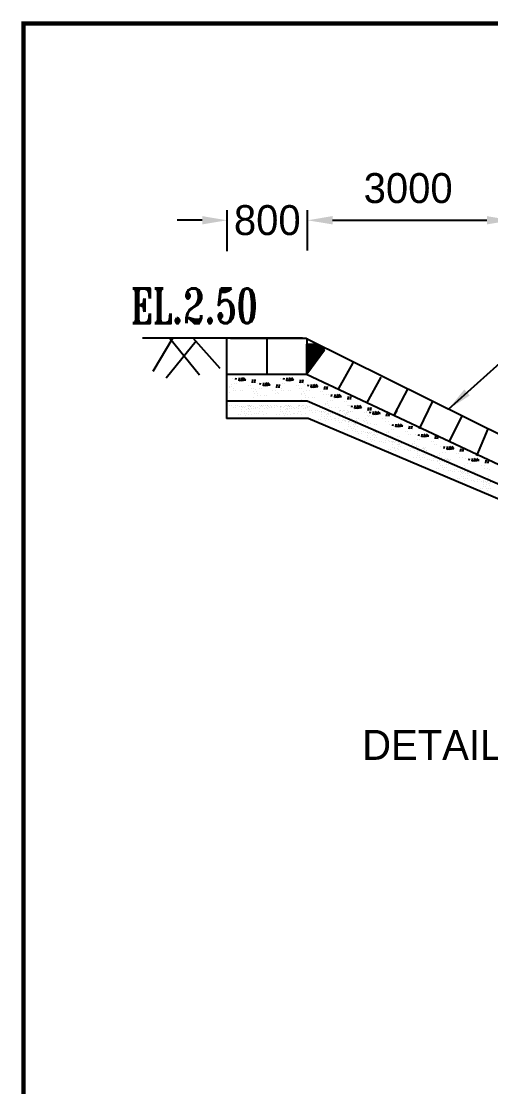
# Model space of a CAD drawing. Extents: x -377620 to 406987, y -326460 to -226264.
# Drawn here: x 346439 to 351147, y -240738 to -230063 of the extents above; entities that cross this region are included whole.
import ezdxf

# ---------------------------------------------------------------- set-up
doc = ezdxf.new("R2010")
doc.units = 0
doc.header["$LTSCALE"] = 300
doc.header["$MEASUREMENT"] = 0
doc.layers.get('0').update_dxf_attribs({"linetype": 'CONTINUOUS'})
doc.layers.get('DEFPOINTS').update_dxf_attribs({"linetype": 'CONTINUOUS'})
doc.layers.add('LINE', color=7, linetype='CONTINUOUS')
doc.styles.add('BIG', font='ROMANT.SHX')
doc.dimstyles.new('3', dxfattribs={"dimtxt": 225, "dimasz": 350, "dimexe": 100, "dimexo": 25, "dimgap": 9, "dimtad": 0, "dimdec": 0, "dimzin": 0, "dimdsep": 46, "dimtxsty": 'Standard', "dimcen": 0, "dimclrd": 5, "dimclre": 6, "dimclrt": 256, "dimadec": 0, "dimazin": 0, "dimtfac": 1, "dimtdec": 0, "dimtofl": 0, "dimtmove": 2, "dimatfit": 3, "dimfxl": 1, "dimtolj": 1, "dimtzin": 0, "dimarcsym": 0})

# ---------------------------------------------------------------- blocks, each defined once
blk = doc.blocks.new('*D513')
at = {"layer": 'DEFPOINTS', "color": 0}
for p in [(351358, -232057), (349309, -232258), (351358, -232258)]:
    blk.add_point(p, dxfattribs=at)
at = {"layer": 'LINE', "color": 7, "lineweight": -2}
for p, q in [((349309, -232233), (349309, -231957)), ((349559, -232057), (351108, -232057)), ((351358, -232233), (351358, -231957))]:
    blk.add_line(p, q, dxfattribs=at)
at = {"layer": 'LINE', "color": 7}
for points in [[(349559, -232015), (349559, -232098), (349309, -232057)], [(351108, -232015), (351108, -232098), (351358, -232057)]]:
    blk.add_solid(points, dxfattribs=at)
at = {"layer": 'LINE', "color": 7, "insert": (350319, -231736), "char_height": 300, "attachment_point": 5}
blk.add_mtext('\\A1;3000', dxfattribs=at)
blk = doc.blocks.new('*D515')
at = {"layer": 'DEFPOINTS', "color": 0}
for p in [(349310, -232057), (348503, -232392), (349310, -232384)]:
    blk.add_point(p, dxfattribs=at)
at = {"layer": 'LINE', "color": 7, "lineweight": -2}
for p, q in [((348253, -232057), (348003, -232057)), ((348503, -232367), (348503, -231957)), ((349310, -232359), (349310, -231957)), ((349560, -232057), (349810, -232057))]:
    blk.add_line(p, q, dxfattribs=at)
at = {"layer": 'LINE', "color": 7}
for points in [[(348253, -232015), (348253, -232098), (348503, -232057)], [(349560, -232015), (349560, -232098), (349310, -232057)]]:
    blk.add_solid(points, dxfattribs=at)
at = {"layer": 'LINE', "color": 7, "insert": (348906, -232057), "char_height": 300, "attachment_point": 5}
blk.add_mtext('\\A1;800', dxfattribs=at)
blk = doc.blocks.new('*X508')
at = {"color": 0}
for p, q in [((-11797, -16900), (-11757, -16861)), ((-11797, -16899), (-11763, -16865)), ((-11796, -16901), (-11752, -16857)), ((-11795, -16902), (-11747, -16854)), ((-11794, -16904), (-11736, -16847)), ((-11794, -16903), (-11741, -16850)), ((-11793, -16905), (-11731, -16843)), ((-11792, -16906), (-11725, -16840)), ((-11791, -16908), (-11717, -16835)), ((-11791, -16907), (-11720, -16836)), ((-11790, -16909), (-11716, -16835)), ((-11789, -16910), (-11714, -16835)), ((-11788, -16912), (-11710, -16835)), ((-11788, -16911), (-11712, -16835)), ((-11787, -16913), (-11708, -16835)), ((-11786, -16915), (-11707, -16835)), ((-11785, -16917), (-11703, -16835)), ((-11785, -16916), (-11705, -16835)), ((-11784, -16918), (-11701, -16835)), ((-11783, -16920), (-11698, -16835)), ((-11783, -16919), (-11700, -16835)), ((-11782, -16921), (-11696, -16835)), ((-11781, -16922), (-11694, -16835)), ((-11780, -16924), (-11691, -16835)), ((-11780, -16923), (-11693, -16835)), ((-11779, -16925), (-11689, -16835)), ((-11778, -16926), (-11687, -16835)), ((-11777, -16928), (-11684, -16835)), ((-11777, -16927), (-11685, -16835)), ((-11776, -16929), (-11682, -16835)), ((-11775, -16930), (-11680, -16835)), ((-11774, -16932), (-11677, -16835)), ((-11774, -16931), (-11678, -16835)), ((-11773, -16933), (-11675, -16835)), ((-11772, -16934), (-11673, -16835)), ((-11771, -16936), (-11670, -16835)), ((-11771, -16935), (-11671, -16835)), ((-11770, -16937), (-11668, -16835)), ((-11769, -16938), (-11666, -16835)), ((-11768, -16940), (-11662, -16835)), ((-11768, -16939), (-11664, -16835)), ((-11767, -16941), (-11661, -16835)), ((-11766, -16943), (-11657, -16835)), ((-11766, -16942), (-11659, -16835)), ((-11765, -16944), (-11655, -16835)), ((-11764, -16945), (-11654, -16835)), ((-11763, -16947), (-11650, -16835)), ((-11763, -16946), (-11652, -16835)), ((-11762, -16948), (-11648, -16835)), ((-11761, -16949), (-11647, -16835)), ((-11760, -16952), (-11643, -16835)), ((-11760, -16950), (-11645, -16835)), ((-11759, -16953), (-11641, -16835)), ((-11758, -16954), (-11640, -16835)), ((-11757, -16956), (-11636, -16835)), ((-11757, -16955), (-11638, -16835)), ((-11756, -16957), (-11634, -16835)), ((-11755, -16958), (-11632, -16835)), ((-11754, -16960), (-11629, -16835)), ((-11754, -16959), (-11631, -16835)), ((-11753, -16961), (-11628, -16835)), ((-11752, -16962), (-11628, -16837)), ((-11751, -16963), (-11628, -16839)), ((-11751, -16964), (-11628, -16841)), ((-11750, -16965), (-11628, -16842)), ((-11749, -16966), (-11628, -16844)), ((-11748, -16967), (-11628, -16846)), ((-11748, -16968), (-11628, -16848)), ((-11747, -16969), (-11628, -16850)), ((-11746, -16970), (-11628, -16851)), ((-11746, -16971), (-11628, -16853)), ((-11745, -16972), (-11628, -16855)), ((-11744, -16973), (-11628, -16857)), ((-11743, -16974), (-11628, -16858)), ((-11743, -16975), (-11628, -16860)), ((-11742, -16976), (-11628, -16862)), ((-11741, -16977), (-11628, -16864)), ((-11740, -16978), (-11628, -16865)), ((-11803, -16892), (-11800, -16889)), ((-11802, -16893), (-11795, -16886)), ((-11801, -16894), (-11789, -16882)), ((-11800, -16896), (-11779, -16875)), ((-11800, -16895), (-11784, -16879)), ((-11799, -16897), (-11773, -16872)), ((-11798, -16898), (-11768, -16868)), ((-11740, -16979), (-11628, -16867)), ((-11739, -16980), (-11628, -16869)), ((-11738, -16981), (-11628, -16871)), ((-11737, -16982), (-11628, -16872)), ((-11737, -16983), (-11628, -16874)), ((-11736, -16984), (-11628, -16876)), ((-11735, -16985), (-11628, -16878)), ((-11734, -16986), (-11628, -16880)), ((-11734, -16987), (-11628, -16881)), ((-11733, -16989), (-11628, -16883)), ((-11732, -16990), (-11628, -16885)), ((-11731, -16991), (-11628, -16887)), ((-11731, -16992), (-11628, -16888)), ((-11730, -16993), (-11628, -16890)), ((-11729, -16994), (-11628, -16892)), ((-11729, -16995), (-11628, -16894)), ((-11728, -16996), (-11628, -16895)), ((-11727, -16997), (-11628, -16897)), ((-11726, -16998), (-11628, -16899)), ((-11726, -16999), (-11628, -16901)), ((-11725, -17000), (-11628, -16903)), ((-11724, -17001), (-11628, -16904)), ((-11723, -17002), (-11628, -16906)), ((-11723, -17003), (-11628, -16908)), ((-11722, -17004), (-11628, -16910)), ((-11721, -17005), (-11628, -16911)), ((-11720, -17006), (-11628, -16913)), ((-11720, -17007), (-11628, -16915)), ((-11719, -17008), (-11628, -16917)), ((-11718, -17009), (-11628, -16918)), ((-11717, -17010), (-11628, -16920)), ((-11717, -17011), (-11628, -16922)), ((-11716, -17012), (-11628, -16924)), ((-11715, -17013), (-11628, -16926)), ((-11714, -17014), (-11628, -16927)), ((-11714, -17015), (-11628, -16929)), ((-11713, -17016), (-11628, -16931)), ((-11712, -17017), (-11628, -16933)), ((-11711, -17018), (-11628, -16934)), ((-11711, -17019), (-11628, -16936)), ((-11710, -17020), (-11628, -16938)), ((-11709, -17021), (-11628, -16940)), ((-11709, -17022), (-11628, -16941)), ((-11708, -17023), (-11628, -16943)), ((-11707, -17024), (-11628, -16945)), ((-11706, -17026), (-11628, -16947)), ((-11706, -17027), (-11628, -16948)), ((-11705, -17028), (-11628, -16950)), ((-11704, -17029), (-11628, -16952)), ((-11703, -17030), (-11628, -16954)), ((-11703, -17031), (-11628, -16956)), ((-11702, -17032), (-11628, -16957)), ((-11701, -17033), (-11628, -16959)), ((-11700, -17034), (-11628, -16961)), ((-11700, -17035), (-11628, -16963)), ((-11699, -17036), (-11628, -16964)), ((-11698, -17037), (-11628, -16966)), ((-11697, -17038), (-11628, -16968)), ((-11697, -17039), (-11628, -16970)), ((-11696, -17040), (-11628, -16971)), ((-11695, -17041), (-11628, -16973)), ((-11694, -17042), (-11628, -16975)), ((-11694, -17043), (-11628, -16977)), ((-11693, -17044), (-11628, -16979)), ((-11692, -17045), (-11628, -16980)), ((-11692, -17046), (-11628, -16982)), ((-11691, -17047), (-11628, -16984)), ((-11690, -17048), (-11628, -16986)), ((-11689, -17049), (-11628, -16987)), ((-11689, -17050), (-11628, -16989)), ((-11688, -17051), (-11628, -16991)), ((-11687, -17052), (-11628, -16993)), ((-11686, -17053), (-11628, -16994)), ((-11686, -17054), (-11628, -16996)), ((-11685, -17055), (-11628, -16998)), ((-11684, -17056), (-11628, -17000)), ((-11683, -17057), (-11628, -17002)), ((-11683, -17058), (-11628, -17003)), ((-11682, -17059), (-11628, -17005)), ((-11681, -17060), (-11628, -17007)), ((-11680, -17061), (-11628, -17009)), ((-11680, -17063), (-11628, -17010)), ((-11679, -17064), (-11628, -17012)), ((-11678, -17065), (-11628, -17014)), ((-11677, -17066), (-11628, -17016)), ((-11677, -17067), (-11628, -17017)), ((-11676, -17068), (-11628, -17019)), ((-11675, -17069), (-11628, -17021)), ((-11674, -17070), (-11628, -17023)), ((-11674, -17071), (-11628, -17025)), ((-11673, -17072), (-11628, -17026)), ((-11672, -17073), (-11628, -17028)), ((-11672, -17074), (-11628, -17030)), ((-11671, -17075), (-11628, -17032)), ((-11670, -17076), (-11628, -17033)), ((-11669, -17077), (-11628, -17035)), ((-11669, -17078), (-11628, -17037)), ((-11668, -17079), (-11628, -17039)), ((-11667, -17080), (-11628, -17040)), ((-11666, -17081), (-11628, -17042)), ((-11666, -17082), (-11628, -17044)), ((-11665, -17083), (-11628, -17046)), ((-11664, -17084), (-11628, -17047)), ((-11663, -17085), (-11628, -17049)), ((-11663, -17086), (-11628, -17051)), ((-11662, -17087), (-11628, -17053)), ((-11661, -17088), (-11628, -17055)), ((-11660, -17089), (-11628, -17056)), ((-11660, -17090), (-11628, -17058)), ((-11659, -17091), (-11628, -17060)), ((-11658, -17092), (-11628, -17062)), ((-11657, -17093), (-11628, -17063)), ((-11657, -17094), (-11628, -17065)), ((-11656, -17095), (-11628, -17067)), ((-11655, -17096), (-11628, -17069)), ((-11655, -17097), (-11628, -17070)), ((-11654, -17099), (-11628, -17072)), ((-11653, -17100), (-11628, -17074)), ((-11652, -17101), (-11628, -17076)), ((-11652, -17102), (-11628, -17078)), ((-11651, -17103), (-11628, -17079)), ((-11650, -17104), (-11628, -17081)), ((-11649, -17105), (-11628, -17083)), ((-11649, -17106), (-11628, -17085)), ((-11648, -17107), (-11628, -17086)), ((-11647, -17108), (-11628, -17088)), ((-11646, -17109), (-11628, -17090)), ((-11646, -17110), (-11628, -17092)), ((-11645, -17111), (-11628, -17093)), ((-11644, -17112), (-11628, -17095)), ((-11643, -17113), (-11628, -17097)), ((-11643, -17114), (-11628, -17099)), ((-11642, -17115), (-11628, -17101)), ((-11641, -17116), (-11628, -17102)), ((-11640, -17117), (-11628, -17104)), ((-11640, -17118), (-11628, -17106)), ((-11639, -17119), (-11628, -17108)), ((-11638, -17120), (-11628, -17109)), ((-11638, -17121), (-11628, -17111)), ((-11637, -17122), (-11628, -17113)), ((-11636, -17123), (-11628, -17115)), ((-11635, -17124), (-11628, -17116)), ((-11635, -17125), (-11628, -17118)), ((-11634, -17126), (-11628, -17120)), ((-11633, -17127), (-11628, -17122)), ((-11632, -17128), (-11628, -17124)), ((-11632, -17129), (-11628, -17125)), ((-11631, -17130), (-11628, -17127)), ((-11630, -17131), (-11628, -17129)), ((-11629, -17132), (-11628, -17131)), ((-11629, -17133), (-11628, -17132)), ((-11628, -17134), (-11628, -17134))]:
    blk.add_line(p, q, dxfattribs=at)

msp = doc.modelspace()

# ---------------------------------------------------------------- linework, layer by layer
at = {"layer": 'LINE', "color": 7}
for p, q in [((347958.3237, -233235.5828), (347756.7437, -233570.9092)), ((347924.7269, -233235.5828), (348227.097, -233604.4419)), ((348159.9037, -233235.5828), (348428.677, -233537.3766)), ((349258.1619, -233238.0865), (347655.6297, -233238.0865)), ((348193.5005, -233269.1154), (347891.1304, -233637.9745)), ((348496.959, -233238.0865), (348496.959, -233597.9693)), ((349218.0984, -233238.0865), (348537.0224, -233238.0865)), ((348537.0224, -233238.0865), (349298.225, -233238.0865)), ((348900.3397, -233238.2354), (348900.3397, -233598.1182)), ((351336.313, -234251.6544), (349300.5039, -233246.0562)), ((349300.5039, -233598.534), (349445.9189, -233318.6252)), ((349300.9729, -233238.2354), (349300.9729, -233598.1182)), ((349300.9729, -233598.1182), (349300.9729, -233298.1182)), ((349481.0597, -233357.6209), (349300.9729, -233598.1182)), ((349622.4942, -233743.6719), (349767.9089, -233484.4971)), ((348496.959, -233597.9693), (349298.225, -233597.9693)), ((348496.959, -233597.9693), (348496.959, -234044.2349)), ((348559.0002, -233637.4846), (348559.0002, -233637.4846)), ((348582.252, -233637.4846), (348582.252, -233637.4846)), ((348591.9957, -233652.802), (348595.1164, -233635.884)), ((348666.9762, -233658.1051), (348622.5079, -233665.0017)), ((348622.5172, -233665.0126), (348625.9059, -233635.884)), ((348666.9762, -233658.1051), (348645.6551, -233635.884)), ((348690.2281, -233658.1051), (348645.7597, -233665.0017)), ((348645.769, -233665.0126), (348649.1577, -233635.884)), ((348690.2281, -233658.1051), (348668.907, -233635.884)), ((348754.6838, -233655.8854), (348754.6838, -233655.8854)), ((348756.5287, -233684.1783), (348762.31, -233652.837)), ((348777.9356, -233655.8854), (348777.9356, -233655.8854)), ((348779.7806, -233684.1783), (348785.5618, -233652.837)), ((349038.7689, -233637.4846), (349038.7689, -233637.4846)), ((349062.0207, -233637.4846), (349062.0207, -233637.4846)), ((349071.7643, -233652.802), (349074.885, -233635.884)), ((349146.7449, -233658.1051), (349102.2765, -233665.0017)), ((349102.2859, -233665.0126), (349105.6745, -233635.884)), ((349146.7449, -233658.1051), (349125.4238, -233635.884)), ((349169.9967, -233658.1051), (349125.5283, -233665.0017)), ((349125.5377, -233665.0126), (349128.9263, -233635.884)), ((349169.9967, -233658.1051), (349148.6756, -233635.884)), ((349234.4525, -233655.8854), (349234.4525, -233655.8854)), ((349236.2974, -233684.1783), (349242.0787, -233652.837)), ((349257.7043, -233655.8854), (349257.7043, -233655.8854)), ((349259.5492, -233684.1783), (349265.3305, -233652.837)), ((349298.225, -233597.9693), (351341.4533, -234557.6564)), ((349902.9373, -233888.8097), (350048.352, -233629.6349)), ((348527.3632, -233725.7997), (348527.3632, -233725.7997)), ((348529.7945, -233736.909), (348529.7945, -233736.909)), ((348546.3656, -233705.9379), (348546.3656, -233705.9379)), ((348550.615, -233725.7997), (348550.615, -233725.7997)), ((348564.837, -233746.3911), (348564.837, -233746.3911)), ((348567.8414, -233760.9729), (348567.8414, -233760.9729)), ((348578.7578, -233691.4755), (348578.7578, -233691.4755)), ((348591.0932, -233760.9729), (348591.0932, -233760.9729)), ((348602.0097, -233691.4755), (348602.0097, -233691.4755)), ((348634.8763, -233765.6688), (348634.8763, -233765.6688)), ((348658.1281, -233765.6688), (348658.1281, -233765.6688)), ((348717.4171, -233707.921), (348717.4171, -233707.921)), ((348740.669, -233707.921), (348740.669, -233707.921)), ((348748.9193, -233739.7469), (348748.9193, -233739.7469)), ((348772.1711, -233739.7469), (348772.1711, -233739.7469)), ((348790.4584, -233756.3586), (348790.4584, -233756.3586)), ((348803.093, -233687.9053), (348803.093, -233687.9053)), ((348822.8507, -233741.8962), (348822.8507, -233741.8962)), ((348826.3449, -233687.9053), (348826.3449, -233687.9053)), ((348836.0885, -233703.2227), (348839.2092, -233686.3047)), ((348846.1025, -233741.8962), (348846.1025, -233741.8962)), ((348911.0691, -233708.5258), (348866.6007, -233715.4224)), ((348866.61, -233715.4333), (348869.9987, -233686.3047)), ((348911.0691, -233708.5258), (348889.748, -233686.3047)), ((348934.3209, -233708.5258), (348889.8525, -233715.4224)), ((348889.8619, -233715.4333), (348893.2505, -233686.3047)), ((348934.3209, -233708.5258), (348912.9998, -233686.3047)), ((348961.51, -233758.3417), (348961.51, -233758.3417)), ((348984.7618, -233758.3417), (348984.7618, -233758.3417)), ((348998.7766, -233706.3061), (348998.7766, -233706.3061)), ((349000.6216, -233734.599), (349006.4028, -233703.2577)), ((349007.1319, -233725.7997), (349007.1319, -233725.7997)), ((349009.5632, -233736.909), (349009.5632, -233736.909)), ((349022.0285, -233706.3061), (349022.0285, -233706.3061)), ((349023.8734, -233734.599), (349029.6547, -233703.2577)), ((349026.1342, -233705.9379), (349026.1342, -233705.9379)), ((349030.3837, -233725.7997), (349030.3837, -233725.7997)), ((349044.6057, -233746.3911), (349044.6057, -233746.3911)), ((349047.6101, -233760.9729), (349047.6101, -233760.9729)), ((349058.5265, -233691.4755), (349058.5265, -233691.4755)), ((349070.8619, -233760.9729), (349070.8619, -233760.9729)), ((349081.7783, -233691.4755), (349081.7783, -233691.4755)), ((349114.6449, -233765.6688), (349114.6449, -233765.6688)), ((349137.8967, -233765.6688), (349137.8967, -233765.6688)), ((349197.1858, -233707.921), (349197.1858, -233707.921)), ((349220.4376, -233707.921), (349220.4376, -233707.921)), ((349228.688, -233739.7469), (349228.688, -233739.7469)), ((349251.9398, -233739.7469), (349251.9398, -233739.7469)), ((349282.8617, -233704.7121), (349282.8617, -233704.7121)), ((349302.6193, -233758.703), (349302.6193, -233758.703)), ((349306.1135, -233704.7121), (349306.1135, -233704.7121)), ((349315.8571, -233720.0295), (349318.9779, -233703.1115)), ((349325.8711, -233758.703), (349325.8711, -233758.703)), ((349390.8377, -233725.3327), (349346.3693, -233732.2293)), ((349346.3787, -233732.2402), (349349.7673, -233703.1115)), ((349390.8377, -233725.3327), (349369.5166, -233703.1115)), ((349414.0895, -233725.3327), (349369.6212, -233732.2293)), ((349369.6305, -233732.2402), (349373.0192, -233703.1115)), ((349414.0895, -233725.3327), (349392.7684, -233703.1115)), ((349478.5453, -233723.113), (349478.5453, -233723.113)), ((349480.3902, -233751.4059), (349486.1715, -233720.0645)), ((349501.7971, -233723.113), (349501.7971, -233723.113)), ((349503.642, -233751.4059), (349509.4233, -233720.0645)), ((350183.3804, -234002.8466), (350318.4085, -233743.6719)), ((349306.2166, -233867.7625), (348498.1854, -233867.7625)), ((348525.1239, -233785.3112), (348525.1239, -233785.3112)), ((348769.2168, -233835.7319), (348769.2168, -233835.7319)), ((348771.456, -233776.2204), (348771.456, -233776.2204)), ((348773.8873, -233787.3297), (348773.8873, -233787.3297)), ((348794.7078, -233776.2204), (348794.7078, -233776.2204)), ((348808.9299, -233796.8118), (348808.9299, -233796.8118)), ((348811.9342, -233811.3936), (348811.9342, -233811.3936)), ((348835.186, -233811.3936), (348835.186, -233811.3936)), ((348878.9691, -233816.0895), (348878.9691, -233816.0895)), ((348902.2209, -233816.0895), (348902.2209, -233816.0895)), ((348993.0121, -233790.1676), (348993.0121, -233790.1676)), ((349004.8926, -233785.3112), (349004.8926, -233785.3112)), ((349016.264, -233790.1676), (349016.264, -233790.1676)), ((349248.9854, -233852.5388), (349248.9854, -233852.5388)), ((349251.2247, -233793.0273), (349251.2247, -233793.0273)), ((349253.656, -233804.1365), (349253.656, -233804.1365)), ((349270.2271, -233773.1655), (349270.2271, -233773.1655)), ((349274.4765, -233793.0273), (349274.4765, -233793.0273)), ((349288.6985, -233813.6186), (349288.6985, -233813.6186)), ((349291.7029, -233828.2005), (349291.7029, -233828.2005)), ((351343.7153, -234752.574), (349306.2166, -233867.7625)), ((349314.9547, -233828.2005), (349314.9547, -233828.2005)), ((349358.7377, -233832.8964), (349358.7377, -233832.8964)), ((349381.9896, -233832.8964), (349381.9896, -233832.8964)), ((349441.2786, -233775.1485), (349441.2786, -233775.1485)), ((349464.5304, -233775.1485), (349464.5304, -233775.1485)), ((349472.7808, -233806.9745), (349472.7808, -233806.9745)), ((349496.0326, -233806.9745), (349496.0326, -233806.9745)), ((349505.9025, -233874.0069), (349505.9025, -233874.0069)), ((349518.5371, -233805.5535), (349518.5371, -233805.5535)), ((349538.2947, -233859.5444), (349538.2947, -233859.5444)), ((349541.7889, -233805.5535), (349541.7889, -233805.5535)), ((349551.5325, -233820.8709), (349554.6533, -233803.9529)), ((349561.5465, -233859.5444), (349561.5465, -233859.5444)), ((349626.5131, -233826.1741), (349582.0447, -233833.0707)), ((349582.0541, -233833.0816), (349585.4427, -233803.9529)), ((349626.5131, -233826.1741), (349605.192, -233803.9529)), ((349649.7649, -233826.1741), (349605.2966, -233833.0707)), ((349605.3059, -233833.0816), (349608.6946, -233803.9529)), ((349649.7649, -233826.1741), (349628.4438, -233803.9529)), ((349676.954, -233875.9899), (349676.954, -233875.9899)), ((349700.2058, -233875.9899), (349700.2058, -233875.9899)), ((349714.2207, -233823.9544), (349714.2207, -233823.9544)), ((349716.0656, -233852.2473), (349721.8469, -233820.9059)), ((349737.4725, -233823.9544), (349737.4725, -233823.9544)), ((349739.3174, -233852.2473), (349745.0987, -233820.9059)), ((350432.6632, -234147.9845), (350567.6913, -233868.0757)), ((348525.1237, -233915.5209), (348525.1237, -233915.5209)), ((348548.3755, -233915.5209), (348548.3755, -233915.5209)), ((348562.9766, -233929.7746), (348562.9766, -233929.7746)), ((348586.2284, -233929.7746), (348586.2284, -233929.7746)), ((348587.5623, -233907.7241), (348587.5623, -233907.7241)), ((348610.8141, -233907.7241), (348610.8141, -233907.7241)), ((348625.4152, -233921.9777), (348625.4152, -233921.9777)), ((348648.667, -233921.9777), (348648.667, -233921.9777)), ((348650.481, -233953.7178), (348650.481, -233953.7178)), ((348651.7742, -233918.9525), (348651.7742, -233918.9525)), ((348652.0173, -233976.493), (348652.0173, -233976.493)), ((348654.7785, -233933.5344), (348654.7785, -233933.5344)), ((348665.5719, -233922.5298), (348665.5719, -233922.5298)), ((348675.2691, -233976.493), (348675.2691, -233976.493)), ((348678.0304, -233933.5344), (348678.0304, -233933.5344)), ((348688.8237, -233922.5298), (348688.8237, -233922.5298)), ((348700.9929, -233949.3396), (348700.9929, -233949.3396)), ((348704.6347, -233907.7241), (348704.6347, -233907.7241)), ((348712.9196, -233945.921), (348712.9196, -233945.921)), ((348714.2127, -233911.1557), (348714.2127, -233911.1557)), ((348714.4558, -233968.6961), (348714.4558, -233968.6961)), ((348717.2171, -233925.7375), (348717.2171, -233925.7375)), ((348721.8134, -233938.2303), (348721.8134, -233938.2303)), ((348724.2447, -233949.3396), (348724.2447, -233949.3396)), ((348727.8865, -233907.7241), (348727.8865, -233907.7241)), ((348728.0104, -233914.733), (348728.0104, -233914.733)), ((348737.7077, -233968.6961), (348737.7077, -233968.6961)), ((348740.4689, -233925.7375), (348740.4689, -233925.7375)), ((348742.4876, -233921.9777), (348742.4876, -233921.9777)), ((348745.0652, -233938.2303), (348745.0652, -233938.2303)), ((348751.2622, -233914.733), (348751.2622, -233914.733)), ((348763.4314, -233941.5427), (348763.4314, -233941.5427)), ((348765.7394, -233921.9777), (348765.7394, -233921.9777)), ((348784.252, -233930.4334), (348784.252, -233930.4334)), ((348786.6833, -233941.5427), (348786.6833, -233941.5427)), ((348807.5038, -233930.4334), (348807.5038, -233930.4334)), ((348829.992, -233945.921), (348829.992, -233945.921)), ((348831.2852, -233911.1557), (348831.2852, -233911.1557)), ((348831.5283, -233968.6961), (348831.5283, -233968.6961)), ((348834.2895, -233925.7375), (348834.2895, -233925.7375)), ((348843.3697, -233910.8447), (348843.3697, -233910.8447)), ((348845.0828, -233914.733), (348845.0828, -233914.733)), ((348854.7801, -233968.6961), (348854.7801, -233968.6961)), ((348857.5413, -233925.7375), (348857.5413, -233925.7375)), ((348868.3347, -233914.733), (348868.3347, -233914.733)), ((348880.5039, -233941.5427), (348880.5039, -233941.5427)), ((348884.1455, -233907.7241), (348884.1455, -233907.7241)), ((348901.3244, -233930.4334), (348901.3244, -233930.4334)), ((348903.7557, -233941.5427), (348903.7557, -233941.5427)), ((348907.3973, -233907.7241), (348907.3973, -233907.7241)), ((348912.3052, -233915.5209), (348912.3052, -233915.5209)), ((348921.9983, -233921.9777), (348921.9983, -233921.9777)), ((348924.5762, -233930.4334), (348924.5762, -233930.4334)), ((348935.557, -233915.5209), (348935.557, -233915.5209)), ((348945.2502, -233921.9777), (348945.2502, -233921.9777)), ((348950.1581, -233929.7746), (348950.1581, -233929.7746)), ((348973.4099, -233929.7746), (348973.4099, -233929.7746)), ((348974.7437, -233907.7241), (348974.7437, -233907.7241)), ((348997.9956, -233907.7241), (348997.9956, -233907.7241)), ((349012.5966, -233921.9777), (349012.5966, -233921.9777)), ((349035.8484, -233921.9777), (349035.8484, -233921.9777)), ((349037.6625, -233953.7178), (349037.6625, -233953.7178)), ((349038.9556, -233918.9525), (349038.9556, -233918.9525)), ((349039.1987, -233976.493), (349039.1987, -233976.493)), ((349041.96, -233933.5344), (349041.96, -233933.5344)), ((349052.7533, -233922.5298), (349052.7533, -233922.5298)), ((349062.4506, -233976.493), (349062.4506, -233976.493)), ((349065.2118, -233933.5344), (349065.2118, -233933.5344)), ((349076.0051, -233922.5298), (349076.0051, -233922.5298)), ((349088.1743, -233949.3396), (349088.1743, -233949.3396)), ((349091.8162, -233907.7241), (349091.8162, -233907.7241)), ((349100.101, -233945.921), (349100.101, -233945.921)), ((349101.3942, -233911.1557), (349101.3942, -233911.1557)), ((349101.6373, -233968.6961), (349101.6373, -233968.6961)), ((349104.3986, -233925.7375), (349104.3986, -233925.7375)), ((349108.9949, -233938.2303), (349108.9949, -233938.2303)), ((349111.4262, -233949.3396), (349111.4262, -233949.3396)), ((349115.068, -233907.7241), (349115.068, -233907.7241)), ((349115.1919, -233914.733), (349115.1919, -233914.733)), ((349124.8891, -233968.6961), (349124.8891, -233968.6961)), ((349127.6504, -233925.7375), (349127.6504, -233925.7375)), ((349129.669, -233921.9777), (349129.669, -233921.9777)), ((349132.2467, -233938.2303), (349132.2467, -233938.2303)), ((349138.4437, -233914.733), (349138.4437, -233914.733)), ((349150.6129, -233941.5427), (349150.6129, -233941.5427)), ((349152.9209, -233921.9777), (349152.9209, -233921.9777)), ((349171.4334, -233930.4334), (349171.4334, -233930.4334)), ((349173.8647, -233941.5427), (349173.8647, -233941.5427)), ((349194.6852, -233930.4334), (349194.6852, -233930.4334)), ((349217.1735, -233945.921), (349217.1735, -233945.921)), ((349218.4666, -233911.1557), (349218.4666, -233911.1557)), ((349218.7097, -233968.6961), (349218.7097, -233968.6961)), ((349221.471, -233925.7375), (349221.471, -233925.7375)), ((349230.5511, -233910.8447), (349230.5511, -233910.8447)), ((349232.2643, -233914.733), (349232.2643, -233914.733)), ((349241.9615, -233968.6961), (349241.9615, -233968.6961)), ((349244.7228, -233925.7375), (349244.7228, -233925.7375)), ((349255.5161, -233914.733), (349255.5161, -233914.733)), ((349267.6853, -233941.5427), (349267.6853, -233941.5427)), ((349271.3269, -233907.7241), (349271.3269, -233907.7241)), ((349288.5058, -233930.4334), (349288.5058, -233930.4334)), ((349290.9371, -233941.5427), (349290.9371, -233941.5427)), ((349294.5787, -233907.7241), (349294.5787, -233907.7241)), ((349309.1798, -233921.9777), (349309.1798, -233921.9777)), ((349311.7577, -233930.4334), (349311.7577, -233930.4334)), ((349324.738, -233965.9416), (349324.738, -233965.9416)), ((349332.4316, -233921.9777), (349332.4316, -233921.9777)), ((349347.9898, -233965.9416), (349347.9898, -233965.9416)), ((349362.5909, -233980.1953), (349362.5909, -233980.1953)), ((349385.8427, -233980.1953), (349385.8427, -233980.1953)), ((349387.1766, -233958.1448), (349387.1766, -233958.1448)), ((349410.4284, -233958.1448), (349410.4284, -233958.1448)), ((349425.0294, -233972.3984), (349425.0294, -233972.3984)), ((349448.2813, -233972.3984), (349448.2813, -233972.3984)), ((349451.3885, -233969.3733), (349451.3885, -233969.3733)), ((349465.1862, -233972.9505), (349465.1862, -233972.9505)), ((349484.6608, -233953.3802), (349484.6608, -233953.3802)), ((349486.9001, -233893.8687), (349486.9001, -233893.8687)), ((349488.438, -233972.9505), (349488.438, -233972.9505)), ((349489.3314, -233904.9779), (349489.3314, -233904.9779)), ((349504.249, -233958.1448), (349504.249, -233958.1448)), ((349510.1519, -233893.8687), (349510.1519, -233893.8687)), ((349513.827, -233961.5764), (349513.827, -233961.5764)), ((349516.8314, -233976.1582), (349516.8314, -233976.1582)), ((349524.3739, -233914.4601), (349524.3739, -233914.4601)), ((349527.3783, -233929.0419), (349527.3783, -233929.0419)), ((349527.5008, -233958.1448), (349527.5008, -233958.1448)), ((349527.6247, -233965.1537), (349527.6247, -233965.1537)), ((349540.0832, -233976.1582), (349540.0832, -233976.1582)), ((349542.1019, -233972.3984), (349542.1019, -233972.3984)), ((349550.6301, -233929.0419), (349550.6301, -233929.0419)), ((349550.8765, -233965.1537), (349550.8765, -233965.1537)), ((349565.3537, -233972.3984), (349565.3537, -233972.3984)), ((349583.8662, -233980.8541), (349583.8662, -233980.8541)), ((349594.4131, -233933.7378), (349594.4131, -233933.7378)), ((349607.1181, -233980.8541), (349607.1181, -233980.8541)), ((349617.665, -233933.7378), (349617.665, -233933.7378)), ((349630.8994, -233961.5764), (349630.8994, -233961.5764)), ((349633.9038, -233976.1582), (349633.9038, -233976.1582)), ((349642.984, -233961.2654), (349642.984, -233961.2654)), ((349644.6971, -233965.1537), (349644.6971, -233965.1537)), ((349657.1556, -233976.1582), (349657.1556, -233976.1582)), ((349667.949, -233965.1537), (349667.949, -233965.1537)), ((349683.7597, -233958.1448), (349683.7597, -233958.1448)), ((349700.9387, -233980.8541), (349700.9387, -233980.8541)), ((349707.0116, -233958.1448), (349707.0116, -233958.1448)), ((349708.4562, -233907.8159), (349708.4562, -233907.8159)), ((349720.545, -233914.7984), (349720.545, -233914.7984)), ((349721.6126, -233972.3984), (349721.6126, -233972.3984)), ((349724.1905, -233980.8541), (349724.1905, -233980.8541)), ((349731.708, -233907.8159), (349731.708, -233907.8159)), ((349740.3026, -233968.7893), (349740.3026, -233968.7893)), ((349743.7968, -233914.7984), (349743.7968, -233914.7984)), ((349744.8645, -233972.3984), (349744.8645, -233972.3984)), ((349753.5405, -233930.1158), (349756.6612, -233913.1977)), ((349763.5545, -233968.7893), (349763.5545, -233968.7893)), ((349828.521, -233935.4189), (349784.0527, -233942.3155)), ((349784.062, -233942.3264), (349787.4507, -233913.1977)), ((349828.521, -233935.4189), (349807.2, -233913.1977)), ((349851.7729, -233935.4189), (349807.3045, -233942.3155)), ((349807.3138, -233942.3264), (349810.7025, -233913.1977)), ((349851.7729, -233935.4189), (349830.4518, -233913.1977)), ((349905.719, -233973.6227), (349905.719, -233973.6227)), ((349916.2286, -233933.1992), (349916.2286, -233933.1992)), ((349918.0735, -233961.4921), (349923.8548, -233930.1508)), ((349928.9708, -233973.6227), (349928.9708, -233973.6227)), ((349938.7144, -233988.9401), (349941.8351, -233972.0221)), ((349939.4804, -233933.1992), (349939.4804, -233933.1992)), ((349941.3254, -233961.4921), (349947.1066, -233930.1508)), ((349969.236, -234001.1507), (349972.6246, -233972.0221)), ((350013.695, -233994.2432), (349992.3739, -233972.0221)), ((349992.4878, -234001.1507), (349995.8765, -233972.0221)), ((350036.9468, -233994.2432), (350015.6257, -233972.0221)), ((350204.1538, -233961.3787), (350183.3804, -234002.8466)), ((349314.6336, -234044.2349), (348496.959, -234044.2349)), ((348615.9135, -234001.0844), (348615.9135, -234001.0844)), ((348639.1653, -234001.0844), (348639.1653, -234001.0844)), ((348678.3521, -233993.2876), (348678.3521, -233993.2876)), ((348687.1819, -234012.2042), (348687.1819, -234012.2042)), ((348701.6039, -233993.2876), (348701.6039, -233993.2876)), ((348719.5741, -233997.7418), (348719.5741, -233997.7418)), ((348749.6204, -234004.4074), (348749.6204, -234004.4074)), ((348782.0127, -233989.9449), (348782.0127, -233989.9449)), ((348795.4245, -233993.2876), (348795.4245, -233993.2876)), ((348818.6763, -233993.2876), (348818.6763, -233993.2876)), ((348866.6929, -234004.4074), (348866.6929, -234004.4074)), ((348899.0851, -233989.9449), (348899.0851, -233989.9449)), ((349003.095, -234001.0844), (349003.095, -234001.0844)), ((349026.3468, -234001.0844), (349026.3468, -234001.0844)), ((349065.5335, -233993.2876), (349065.5335, -233993.2876)), ((349074.3633, -234012.2042), (349074.3633, -234012.2042)), ((349088.7853, -233993.2876), (349088.7853, -233993.2876)), ((349106.7556, -233997.7418), (349106.7556, -233997.7418)), ((349136.8019, -234004.4074), (349136.8019, -234004.4074)), ((349169.1942, -233989.9449), (349169.1942, -233989.9449)), ((349182.6059, -233993.2876), (349182.6059, -233993.2876)), ((349205.8578, -233993.2876), (349205.8578, -233993.2876)), ((349253.8743, -234004.4074), (349253.8743, -234004.4074)), ((349286.2666, -233989.9449), (349286.2666, -233989.9449)), ((351343.7153, -234902.574), (349314.6336, -234044.2349)), ((349415.5278, -234051.5051), (349415.5278, -234051.5051)), ((349438.7796, -234051.5051), (349438.7796, -234051.5051)), ((349450.0953, -234004.1385), (349450.0953, -234004.1385)), ((349451.6316, -234026.9137), (349451.6316, -234026.9137)), ((349454.3928, -233983.9551), (349454.3928, -233983.9551)), ((349474.8834, -234026.9137), (349474.8834, -234026.9137)), ((349477.6446, -233983.9551), (349477.6446, -233983.9551)), ((349477.9663, -234043.7083), (349477.9663, -234043.7083)), ((349486.7962, -234062.6249), (349486.7962, -234062.6249)), ((349500.6072, -233999.7603), (349500.6072, -233999.7603)), ((349501.2182, -234043.7083), (349501.2182, -234043.7083)), ((349512.5339, -233996.3417), (349512.5339, -233996.3417)), ((349514.0701, -234019.1168), (349514.0701, -234019.1168)), ((349519.1884, -234048.1625), (349519.1884, -234048.1625)), ((349521.4277, -233988.651), (349521.4277, -233988.651)), ((349523.859, -233999.7603), (349523.859, -233999.7603)), ((349537.3219, -234019.1168), (349537.3219, -234019.1168)), ((349544.6795, -233988.651), (349544.6795, -233988.651)), ((349549.2347, -234054.8281), (349549.2347, -234054.8281)), ((349563.0457, -233991.9634), (349563.0457, -233991.9634)), ((349581.627, -234040.3656), (349581.627, -234040.3656)), ((349586.2975, -233991.9634), (349586.2975, -233991.9634)), ((349594.0818, -234066.783), (349594.0818, -234066.783)), ((349595.0388, -234043.7083), (349595.0388, -234043.7083)), ((349617.3336, -234066.783), (349617.3336, -234066.783)), ((349618.2906, -234043.7083), (349618.2906, -234043.7083)), ((349629.6063, -233996.3417), (349629.6063, -233996.3417)), ((349631.1425, -234019.1168), (349631.1425, -234019.1168)), ((349631.9346, -234081.0367), (349631.9346, -234081.0367)), ((349654.3944, -234019.1168), (349654.3944, -234019.1168)), ((349655.1865, -234081.0367), (349655.1865, -234081.0367)), ((349656.5203, -234058.9862), (349656.5203, -234058.9862)), ((349666.3072, -234054.8281), (349666.3072, -234054.8281)), ((349679.7721, -234058.9862), (349679.7721, -234058.9862)), ((349680.1181, -233991.9634), (349680.1181, -233991.9634)), ((349686.6687, -234062.625), (349686.6687, -234062.625)), ((349688.908, -234003.1135), (349688.908, -234003.1135)), ((349691.3393, -234014.2228), (349691.3393, -234014.2228)), ((349694.3732, -234073.2399), (349694.3732, -234073.2399)), ((349698.6994, -234040.3656), (349698.6994, -234040.3656)), ((349703.37, -233991.9634), (349703.37, -233991.9634)), ((349707.9104, -233983.2517), (349707.9104, -233983.2517)), ((349712.1598, -234003.1135), (349712.1598, -234003.1135)), ((349717.625, -234073.2399), (349717.625, -234073.2399)), ((349720.7322, -234070.2147), (349720.7322, -234070.2147)), ((349723.7366, -234084.7965), (349723.7366, -234084.7965)), ((349726.3818, -234023.7049), (349726.3818, -234023.7049)), ((349729.3862, -234038.2867), (349729.3862, -234038.2867)), ((349734.5299, -234073.792), (349734.5299, -234073.792)), ((349746.9884, -234084.7965), (349746.9884, -234084.7965)), ((349752.638, -234038.2867), (349752.638, -234038.2867)), ((349757.7817, -234073.792), (349757.7817, -234073.792)), ((349773.5927, -234058.9862), (349773.5927, -234058.9862)), ((349783.1708, -234062.4178), (349783.1708, -234062.4178)), ((349786.1751, -234076.9996), (349786.1751, -234076.9996)), ((349790.7714, -234089.4924), (349790.7714, -234089.4924)), ((349796.4211, -234042.9826), (349796.4211, -234042.9826)), ((349796.8446, -234058.9862), (349796.8446, -234058.9862)), ((349796.9685, -234065.9951), (349796.9685, -234065.9951)), ((349809.427, -234076.9996), (349809.427, -234076.9996)), ((349811.4456, -234073.2399), (349811.4456, -234073.2399)), ((349814.0233, -234089.4924), (349814.0233, -234089.4924)), ((349819.6729, -234042.9826), (349819.6729, -234042.9826)), ((349874.082, -234061.9378), (349874.082, -234061.9378)), ((349876.5133, -234073.0471), (349876.5133, -234073.0471)), ((349878.9619, -233985.2348), (349878.9619, -233985.2348)), ((349893.0844, -234042.076), (349893.0844, -234042.076)), ((349897.3338, -234061.9378), (349897.3338, -234061.9378)), ((349902.2138, -233985.2348), (349902.2138, -233985.2348)), ((349910.4641, -234017.0607), (349910.4641, -234017.0607)), ((349911.5558, -234082.5292), (349911.5558, -234082.5292)), ((349925.4766, -234027.6136), (349925.4766, -234027.6136)), ((349933.7159, -234017.0607), (349933.7159, -234017.0607)), ((349948.7284, -234027.6136), (349948.7284, -234027.6136)), ((350013.695, -233994.2432), (349969.2266, -234001.1398)), ((350036.9468, -233994.2432), (349992.4785, -234001.1398)), ((350064.1359, -234044.0591), (350064.1359, -234044.0591)), ((350087.3877, -234044.0591), (350087.3877, -234044.0591)), ((350095.6381, -234075.885), (350095.6381, -234075.885)), ((350101.4026, -233992.0235), (350101.4026, -233992.0235)), ((350103.2475, -234020.3164), (350109.0288, -233988.9751)), ((350118.8899, -234075.885), (350118.8899, -234075.885)), ((350124.6544, -233992.0235), (350124.6544, -233992.0235)), ((350126.4993, -234020.3164), (350132.2806, -233988.9751)), ((350733.8797, -234272.3884), (350858.5212, -234023.5806)), ((349684.8715, -234152.3466), (349684.8715, -234152.3466)), ((349708.1234, -234152.3466), (349708.1234, -234152.3466)), ((349719.4391, -234104.9799), (349719.4391, -234104.9799)), ((349720.9753, -234127.7551), (349720.9753, -234127.7551)), ((349744.2271, -234127.7551), (349744.2271, -234127.7551)), ((349747.3101, -234144.5497), (349747.3101, -234144.5497)), ((349756.1399, -234163.4664), (349756.1399, -234163.4664)), ((349769.9509, -234100.6017), (349769.9509, -234100.6017)), ((349770.5619, -234144.5497), (349770.5619, -234144.5497)), ((349781.8776, -234097.1831), (349781.8776, -234097.1831)), ((349783.4139, -234119.9582), (349783.4139, -234119.9582)), ((349787.6723, -234176.0281), (349787.6723, -234176.0281)), ((349788.5322, -234149.0039), (349788.5322, -234149.0039)), ((349793.2027, -234100.6017), (349793.2027, -234100.6017)), ((349806.6657, -234119.9582), (349806.6657, -234119.9582)), ((349810.9241, -234176.0281), (349810.9241, -234176.0281)), ((349825.5252, -234190.2818), (349825.5252, -234190.2818)), ((349848.777, -234190.2818), (349848.777, -234190.2818)), ((349850.1108, -234168.2312), (349850.1108, -234168.2312)), ((349871.8427, -234121.4493), (349871.8427, -234121.4493)), ((349873.3626, -234168.2312), (349873.3626, -234168.2312)), ((349887.9637, -234182.4849), (349887.9637, -234182.4849)), ((349911.2155, -234182.4849), (349911.2155, -234182.4849)), ((349914.3227, -234179.4597), (349914.3227, -234179.4597)), ((349914.5602, -234097.1111), (349914.5602, -234097.1111)), ((349917.3271, -234194.0415), (349917.3271, -234194.0415)), ((349928.1204, -234183.037), (349928.1204, -234183.037)), ((349937.812, -234097.1111), (349937.812, -234097.1111)), ((349940.5789, -234194.0415), (349940.5789, -234194.0415)), ((349951.3722, -234183.037), (349951.3722, -234183.037)), ((349967.1833, -234168.2312), (349967.1833, -234168.2312)), ((349976.7613, -234171.6628), (349976.7613, -234171.6628)), ((349979.7656, -234186.2447), (349979.7656, -234186.2447)), ((349981.595, -234101.807), (349981.595, -234101.807)), ((349990.4351, -234168.2312), (349990.4351, -234168.2312)), ((349990.559, -234175.2401), (349990.559, -234175.2401)), ((350003.0175, -234186.2447), (350003.0175, -234186.2447)), ((350004.8468, -234101.807), (350004.8468, -234101.807)), ((350005.0361, -234182.4849), (350005.0361, -234182.4849)), ((350101.3404, -234187.9895), (350101.3404, -234187.9895)), ((350120.3428, -234168.1277), (350120.3428, -234168.1277)), ((350124.5922, -234187.9895), (350124.5922, -234187.9895)), ((350132.9774, -234099.6744), (350132.9774, -234099.6744)), ((350152.735, -234153.6653), (350152.735, -234153.6653)), ((350156.2292, -234099.6744), (350156.2292, -234099.6744)), ((350165.9728, -234114.9917), (350169.0936, -234098.0737)), ((350175.9869, -234153.6653), (350175.9869, -234153.6653)), ((350240.9534, -234120.2949), (350196.4851, -234127.1915)), ((350196.4944, -234127.2024), (350199.8831, -234098.0737)), ((350240.9534, -234120.2949), (350219.6323, -234098.0737)), ((350264.2053, -234120.2949), (350219.7369, -234127.1915)), ((350219.7462, -234127.2024), (350223.1349, -234098.0737)), ((350264.2053, -234120.2949), (350242.8842, -234098.0737)), ((350291.3943, -234170.1108), (350291.3943, -234170.1108)), ((350314.6462, -234170.1108), (350314.6462, -234170.1108)), ((350328.661, -234118.0752), (350328.661, -234118.0752)), ((350330.5059, -234146.3681), (350336.2872, -234115.0267)), ((350351.9128, -234118.0752), (350351.9128, -234118.0752)), ((350353.7577, -234146.3681), (350359.539, -234115.0267)), ((351118.1906, -234147.9845), (351003.9359, -234417.5262)), ((349878.4621, -234261.5916), (349878.4621, -234261.5916)), ((349901.7139, -234261.5916), (349901.7139, -234261.5916)), ((349913.0296, -234214.225), (349913.0296, -234214.225)), ((349914.5658, -234237.0001), (349914.5658, -234237.0001)), ((349937.8177, -234237.0001), (349937.8177, -234237.0001)), ((349940.9006, -234253.7947), (349940.9006, -234253.7947)), ((349949.7304, -234272.7114), (349949.7304, -234272.7114)), ((349963.5414, -234209.8467), (349963.5414, -234209.8467)), ((349964.1524, -234253.7947), (349964.1524, -234253.7947)), ((349975.4681, -234206.4281), (349975.4681, -234206.4281)), ((349977.0044, -234229.2032), (349977.0044, -234229.2032)), ((349982.1227, -234258.2489), (349982.1227, -234258.2489)), ((349984.3619, -234198.7374), (349984.3619, -234198.7374)), ((349986.7932, -234209.8467), (349986.7932, -234209.8467)), ((350000.2562, -234229.2032), (350000.2562, -234229.2032)), ((350007.6138, -234198.7374), (350007.6138, -234198.7374)), ((350031.7651, -234268.4661), (350031.7651, -234268.4661)), ((350055.0169, -234268.4661), (350055.0169, -234268.4661)), ((350069.618, -234282.7197), (350069.618, -234282.7197)), ((350092.8698, -234282.7197), (350092.8698, -234282.7197)), ((350094.2036, -234260.6692), (350094.2036, -234260.6692)), ((350099.1011, -234247.501), (350099.1011, -234247.501)), ((350103.7717, -234199.0988), (350103.7717, -234199.0988)), ((350117.4555, -234260.6692), (350117.4555, -234260.6692)), ((350132.0565, -234274.9229), (350132.0565, -234274.9229)), ((350138.8142, -234208.5809), (350138.8142, -234208.5809)), ((350141.8186, -234223.1627), (350141.8186, -234223.1627)), ((350155.3083, -234274.9229), (350155.3083, -234274.9229)), ((350158.4155, -234271.8977), (350158.4155, -234271.8977)), ((350161.4199, -234286.4795), (350161.4199, -234286.4795)), ((350165.0704, -234223.1627), (350165.0704, -234223.1627)), ((350172.2132, -234275.475), (350172.2132, -234275.475)), ((350184.6717, -234286.4795), (350184.6717, -234286.4795)), ((350195.4651, -234275.475), (350195.4651, -234275.475)), ((350207.6342, -234302.2847), (350207.6342, -234302.2847)), ((350208.8534, -234227.8586), (350208.8534, -234227.8586)), ((350211.2761, -234260.6692), (350211.2761, -234260.6692)), ((350219.5609, -234298.8661), (350219.5609, -234298.8661)), ((350220.8541, -234264.1008), (350220.8541, -234264.1008)), ((350223.8585, -234278.6827), (350223.8585, -234278.6827)), ((350228.4548, -234291.1754), (350228.4548, -234291.1754)), ((350230.8861, -234302.2847), (350230.8861, -234302.2847)), ((350232.1053, -234227.8586), (350232.1053, -234227.8586)), ((350234.5279, -234260.6692), (350234.5279, -234260.6692)), ((350234.6518, -234267.6781), (350234.6518, -234267.6781)), ((350247.1103, -234278.6827), (350247.1103, -234278.6827)), ((350249.1289, -234274.9229), (350249.1289, -234274.9229)), ((350251.7066, -234291.1754), (350251.7066, -234291.1754)), ((350322.8965, -234201.9367), (350322.8965, -234201.9367)), ((350346.1483, -234201.9367), (350346.1483, -234201.9367)), ((350362.2672, -234288.8309), (350362.2672, -234288.8309)), ((350364.6985, -234299.9402), (350364.6985, -234299.9402)), ((350381.2695, -234268.9691), (350381.2695, -234268.9691)), ((350385.519, -234288.8309), (350385.519, -234288.8309)), ((350393.9042, -234200.5158), (350393.9042, -234200.5158)), ((350413.6618, -234254.5067), (350413.6618, -234254.5067)), ((350417.156, -234200.5158), (350417.156, -234200.5158)), ((350426.8996, -234215.8332), (350430.0203, -234198.9151)), ((350436.9136, -234254.5067), (350436.9136, -234254.5067)), ((350501.8802, -234221.1363), (350457.4118, -234228.0329)), ((350457.4212, -234228.0438), (350460.8098, -234198.9151)), ((350501.8802, -234221.1363), (350480.5591, -234198.9151)), ((350525.132, -234221.1363), (350480.6637, -234228.0329)), ((350480.673, -234228.0438), (350484.0617, -234198.9151)), ((350525.132, -234221.1363), (350503.8109, -234198.9151)), ((350552.3211, -234270.9522), (350552.3211, -234270.9522)), ((350575.5729, -234270.9522), (350575.5729, -234270.9522)), ((350583.8233, -234302.7781), (350583.8233, -234302.7781)), ((350589.5878, -234218.9166), (350589.5878, -234218.9166)), ((350591.4327, -234247.2095), (350597.214, -234215.8682)), ((350607.0751, -234302.7781), (350607.0751, -234302.7781)), ((350612.8396, -234218.9166), (350612.8396, -234218.9166)), ((350614.6845, -234247.2095), (350620.4658, -234215.8682)), ((350122.5549, -234354.0296), (350122.5549, -234354.0296)), ((350145.8067, -234354.0296), (350145.8067, -234354.0296)), ((350157.1224, -234306.663), (350157.1224, -234306.663)), ((350158.6586, -234329.4381), (350158.6586, -234329.4381)), ((350181.9105, -234329.4381), (350181.9105, -234329.4381)), ((350184.9934, -234346.2327), (350184.9934, -234346.2327)), ((350193.8233, -234365.1494), (350193.8233, -234365.1494)), ((350208.2452, -234346.2327), (350208.2452, -234346.2327)), ((350221.0972, -234321.6412), (350221.0972, -234321.6412)), ((350226.2155, -234350.6869), (350226.2155, -234350.6869)), ((350244.349, -234321.6412), (350244.349, -234321.6412)), ((350284.2749, -234352.5005), (350284.2749, -234352.5005)), ((350307.5267, -234352.5005), (350307.5267, -234352.5005)), ((350322.1278, -234366.7541), (350322.1278, -234366.7541)), ((350345.3796, -234366.7541), (350345.3796, -234366.7541)), ((350346.7134, -234344.7036), (350346.7134, -234344.7036)), ((350360.0279, -234348.3424), (350360.0279, -234348.3424)), ((350369.9653, -234344.7036), (350369.9653, -234344.7036)), ((350384.5663, -234358.9573), (350384.5663, -234358.9573)), ((350399.741, -234309.4223), (350399.741, -234309.4223)), ((350402.7454, -234324.0041), (350402.7454, -234324.0041)), ((350407.8181, -234358.9573), (350407.8181, -234358.9573)), ((350409.6322, -234390.6973), (350409.6322, -234390.6973)), ((350410.9253, -234355.9321), (350410.9253, -234355.9321)), ((350413.9297, -234370.5139), (350413.9297, -234370.5139)), ((350424.723, -234359.5094), (350424.723, -234359.5094)), ((350425.9972, -234324.0041), (350425.9972, -234324.0041)), ((350437.1815, -234370.5139), (350437.1815, -234370.5139)), ((350447.9748, -234359.5094), (350447.9748, -234359.5094)), ((350460.144, -234386.3191), (350460.144, -234386.3191)), ((350463.7859, -234344.7036), (350463.7859, -234344.7036)), ((350469.7802, -234328.7), (350469.7802, -234328.7)), ((350472.0707, -234382.9005), (350472.0707, -234382.9005)), ((350473.3639, -234348.1352), (350473.3639, -234348.1352)), ((350473.607, -234405.6756), (350473.607, -234405.6756)), ((350476.3683, -234362.7171), (350476.3683, -234362.7171)), ((350480.9646, -234375.2098), (350480.9646, -234375.2098)), ((350483.3959, -234386.3191), (350483.3959, -234386.3191)), ((350487.0377, -234344.7036), (350487.0377, -234344.7036)), ((350487.1616, -234351.7125), (350487.1616, -234351.7125)), ((350493.032, -234328.7), (350493.032, -234328.7)), ((350496.8588, -234405.6756), (350496.8588, -234405.6756)), ((350499.6201, -234362.7171), (350499.6201, -234362.7171)), ((350501.6387, -234358.9573), (350501.6387, -234358.9573)), ((350504.2164, -234375.2098), (350504.2164, -234375.2098)), ((350633.7793, -234395.021), (350633.7793, -234395.021)), ((350646.414, -234326.5676), (350646.414, -234326.5676)), ((350666.1716, -234380.5585), (350666.1716, -234380.5585)), ((350669.6658, -234326.5676), (350669.6658, -234326.5676)), ((350679.4094, -234341.885), (350682.5301, -234324.967)), ((350689.4234, -234380.5585), (350689.4234, -234380.5585)), ((350754.39, -234347.1882), (350709.9216, -234354.0848)), ((350709.931, -234354.0957), (350713.3196, -234324.967)), ((350754.39, -234347.1882), (350733.0689, -234324.967)), ((350777.6418, -234347.1882), (350733.1734, -234354.0848)), ((350733.1828, -234354.0957), (350736.5715, -234324.967)), ((350777.6418, -234347.1882), (350756.3207, -234324.967)), ((350804.8309, -234397.004), (350804.8309, -234397.004)), ((350828.0827, -234397.004), (350828.0827, -234397.004)), ((350842.0976, -234344.9685), (350842.0976, -234344.9685)), ((350843.9425, -234373.2614), (350849.7238, -234341.92)), ((350865.3494, -234344.9685), (350865.3494, -234344.9685)), ((350867.1943, -234373.2614), (350872.9756, -234341.92)), ((350375.0647, -234438.064), (350375.0647, -234438.064)), ((350398.3165, -234438.064), (350398.3165, -234438.064)), ((350411.1684, -234413.4725), (350411.1684, -234413.4725)), ((350434.4203, -234413.4725), (350434.4203, -234413.4725)), ((350437.5032, -234430.2671), (350437.5032, -234430.2671)), ((350446.333, -234449.1838), (350446.333, -234449.1838)), ((350460.755, -234430.2671), (350460.755, -234430.2671)), ((350478.7253, -234434.7213), (350478.7253, -234434.7213)), ((350511.5337, -234453.3419), (350511.5337, -234453.3419)), ((350534.7856, -234453.3419), (350534.7856, -234453.3419)), ((350549.3866, -234467.5955), (350549.3866, -234467.5955)), ((350572.6384, -234467.5955), (350572.6384, -234467.5955)), ((350573.9723, -234445.545), (350573.9723, -234445.545)), ((350597.2241, -234445.545), (350597.2241, -234445.545)), ((350611.8252, -234459.7987), (350611.8252, -234459.7987)), ((350612.5377, -234474.3943), (350612.5377, -234474.3943)), ((350614.777, -234414.8828), (350614.777, -234414.8828)), ((350617.2083, -234425.992), (350617.2083, -234425.992)), ((350635.077, -234459.7987), (350635.077, -234459.7987)), ((350636.891, -234491.5388), (350636.891, -234491.5388)), ((350638.0288, -234414.8828), (350638.0288, -234414.8828)), ((350638.1842, -234456.7735), (350638.1842, -234456.7735)), ((350638.4273, -234514.3139), (350638.4273, -234514.3139)), ((350641.1886, -234471.3553), (350641.1886, -234471.3553)), ((350651.9819, -234460.3508), (350651.9819, -234460.3508)), ((350652.2508, -234435.4742), (350652.2508, -234435.4742)), ((350655.2552, -234450.056), (350655.2552, -234450.056)), ((350661.6791, -234514.3139), (350661.6791, -234514.3139)), ((350664.4404, -234471.3553), (350664.4404, -234471.3553)), ((350675.2337, -234460.3508), (350675.2337, -234460.3508)), ((350678.507, -234450.056), (350678.507, -234450.056)), ((350687.4029, -234487.1605), (350687.4029, -234487.1605)), ((350691.0447, -234445.545), (350691.0447, -234445.545)), ((350699.3296, -234483.7419), (350699.3296, -234483.7419)), ((350700.6228, -234448.9766), (350700.6228, -234448.9766)), ((350700.8659, -234506.517), (350700.8659, -234506.517)), ((350703.6271, -234463.5585), (350703.6271, -234463.5585)), ((350708.2234, -234476.0512), (350708.2234, -234476.0512)), ((350710.6547, -234487.1605), (350710.6547, -234487.1605)), ((350714.2965, -234445.545), (350714.2965, -234445.545)), ((350714.4204, -234452.5539), (350714.4204, -234452.5539)), ((350722.29, -234454.7519), (350722.29, -234454.7519)), ((350724.1177, -234506.517), (350724.1177, -234506.517)), ((350726.8789, -234463.5585), (350726.8789, -234463.5585)), ((350728.8976, -234459.7987), (350728.8976, -234459.7987)), ((350731.4752, -234476.0512), (350731.4752, -234476.0512)), ((350745.5418, -234454.7519), (350745.5418, -234454.7519)), ((350836.3331, -234428.83), (350836.3331, -234428.83)), ((350859.5849, -234428.83), (350859.5849, -234428.83)), ((350886.2891, -234512.6692), (350886.2891, -234512.6692)), ((350898.9238, -234444.2159), (350898.9238, -234444.2159)), ((350918.6814, -234498.2068), (350918.6814, -234498.2068)), ((350922.1756, -234444.2159), (350922.1756, -234444.2159)), ((350931.9192, -234459.5333), (350935.0399, -234442.6153)), ((350941.9332, -234498.2068), (350941.9332, -234498.2068)), ((351006.8998, -234464.8364), (350962.4314, -234471.733)), ((350962.4408, -234471.7439), (350965.8294, -234442.6153)), ((351006.8998, -234464.8364), (350985.5787, -234442.6153)), ((351030.1516, -234464.8364), (350985.6832, -234471.733)), ((350985.6926, -234471.7439), (350989.0812, -234442.6153)), ((351030.1516, -234464.8364), (351008.8305, -234442.6153)), ((351057.3407, -234514.6523), (351057.3407, -234514.6523)), ((351080.5925, -234514.6523), (351080.5925, -234514.6523)), ((351094.6074, -234462.6167), (351094.6074, -234462.6167)), ((351096.4523, -234490.9096), (351102.2336, -234459.5683)), ((351117.8592, -234462.6167), (351117.8592, -234462.6167)), ((351119.7041, -234490.9096), (351125.4854, -234459.5683)), ((350602.3235, -234538.9054), (350602.3235, -234538.9054)), ((350625.5753, -234538.9054), (350625.5753, -234538.9054)), ((350664.7621, -234531.1085), (350664.7621, -234531.1085)), ((350673.5919, -234550.0252), (350673.5919, -234550.0252)), ((350688.0139, -234531.1085), (350688.0139, -234531.1085)), ((350705.9842, -234535.5627), (350705.9842, -234535.5627)), ((350721.9586, -234562.5869), (350721.9586, -234562.5869)), ((350745.2105, -234562.5869), (350745.2105, -234562.5869)), ((350759.8115, -234576.8406), (350759.8115, -234576.8406)), ((350783.0634, -234576.8406), (350783.0634, -234576.8406)), ((350784.3972, -234554.79), (350784.3972, -234554.79)), ((350807.649, -234554.79), (350807.649, -234554.79)), ((350822.2501, -234569.0437), (350822.2501, -234569.0437)), ((350845.5019, -234569.0437), (350845.5019, -234569.0437)), ((350847.3159, -234600.7838), (350847.3159, -234600.7838)), ((350848.6091, -234566.0185), (350848.6091, -234566.0185)), ((350851.6135, -234580.6004), (350851.6135, -234580.6004)), ((350862.4068, -234569.5958), (350862.4068, -234569.5958)), ((350865.0475, -234592.0425), (350865.0475, -234592.0425)), ((350867.2868, -234532.531), (350867.2868, -234532.531)), ((350869.7181, -234543.6403), (350869.7181, -234543.6403)), ((350874.8653, -234580.6004), (350874.8653, -234580.6004)), ((350885.6586, -234569.5958), (350885.6586, -234569.5958)), ((350890.5386, -234532.531), (350890.5386, -234532.531)), ((350897.8278, -234596.4055), (350897.8278, -234596.4055)), ((350901.4696, -234554.79), (350901.4696, -234554.79)), ((350904.7606, -234553.1224), (350904.7606, -234553.1224)), ((350907.765, -234567.7043), (350907.765, -234567.7043)), ((350909.7545, -234592.9869), (350909.7545, -234592.9869)), ((350911.0477, -234558.2217), (350911.0477, -234558.2217)), ((350911.2908, -234615.7621), (350911.2908, -234615.7621)), ((350914.052, -234572.8035), (350914.052, -234572.8035)), ((350918.6483, -234585.2963), (350918.6483, -234585.2963)), ((350921.0796, -234596.4055), (350921.0796, -234596.4055)), ((350924.7214, -234554.79), (350924.7214, -234554.79)), ((350924.8453, -234561.7989), (350924.8453, -234561.7989)), ((350931.0168, -234567.7043), (350931.0168, -234567.7043)), ((350934.5426, -234615.7621), (350934.5426, -234615.7621)), ((350937.3038, -234572.8035), (350937.3038, -234572.8035)), ((350939.3225, -234569.0437), (350939.3225, -234569.0437)), ((350941.9001, -234585.2963), (350941.9001, -234585.2963)), ((350974.7998, -234572.4002), (350974.7998, -234572.4002)), ((350998.0516, -234572.4002), (350998.0516, -234572.4002)), ((351088.8429, -234546.4782), (351088.8429, -234546.4782)), ((351112.0947, -234546.4782), (351112.0947, -234546.4782)), ((351121.965, -234621.9141), (351121.965, -234621.9141)), ((351134.5996, -234553.4607), (351134.5996, -234553.4607)), ((350812.7484, -234648.1504), (350812.7484, -234648.1504)), ((350836.0002, -234648.1504), (350836.0002, -234648.1504)), ((350848.8522, -234623.5589), (350848.8522, -234623.5589)), ((350872.104, -234623.5589), (350872.104, -234623.5589)), ((350875.187, -234640.3535), (350875.187, -234640.3535)), ((350884.0168, -234659.2702), (350884.0168, -234659.2702)), ((350898.4388, -234640.3535), (350898.4388, -234640.3535)), ((350916.4091, -234644.8078), (350916.4091, -234644.8078)), ((350949.2171, -234663.4283), (350949.2171, -234663.4283)), ((350972.4689, -234663.4283), (350972.4689, -234663.4283)), ((350987.07, -234677.682), (350987.07, -234677.682)), ((351010.3218, -234677.682), (351010.3218, -234677.682)), ((351011.6556, -234655.6314), (351011.6556, -234655.6314)), ((351034.9074, -234655.6314), (351034.9074, -234655.6314)), ((351049.5085, -234669.8851), (351049.5085, -234669.8851)), ((351072.7603, -234669.8851), (351072.7603, -234669.8851)), ((351074.5744, -234701.6252), (351074.5744, -234701.6252)), ((351075.8675, -234666.8599), (351075.8675, -234666.8599)), ((351076.1106, -234724.4003), (351076.1106, -234724.4003)), ((351078.8719, -234681.4418), (351078.8719, -234681.4418)), ((351089.6652, -234670.4372), (351089.6652, -234670.4372)), ((351099.3625, -234724.4003), (351099.3625, -234724.4003)), ((351100.7233, -234701.2874), (351100.7233, -234701.2874)), ((351102.1237, -234681.4418), (351102.1237, -234681.4418)), ((351102.9626, -234641.7759), (351102.9626, -234641.7759)), ((351105.3939, -234652.8851), (351105.3939, -234652.8851)), ((351112.917, -234670.4372), (351112.917, -234670.4372)), ((351125.0862, -234697.2469), (351125.0862, -234697.2469)), ((351126.2144, -234641.7759), (351126.2144, -234641.7759)), ((351128.7281, -234655.6314), (351128.7281, -234655.6314)), ((351137.0129, -234693.8283), (351137.0129, -234693.8283)), ((351138.3061, -234659.0631), (351138.3061, -234659.0631)), ((351138.5492, -234716.6035), (351138.5492, -234716.6035)), ((351140.4364, -234662.3672), (351140.4364, -234662.3672)), ((351141.3104, -234673.6449), (351141.3104, -234673.6449)), ((351143.4408, -234676.9491), (351143.4408, -234676.9491)), ((351145.9067, -234686.1377), (351145.9067, -234686.1377)), ((351040.0069, -234748.9918), (351040.0069, -234748.9918)), ((351063.2587, -234748.9918), (351063.2587, -234748.9918)), ((351102.4454, -234741.1949), (351102.4454, -234741.1949)), ((351111.2752, -234760.1116), (351111.2752, -234760.1116)), ((351125.6972, -234741.1949), (351125.6972, -234741.1949)), ((351143.6675, -234745.6492), (351143.6675, -234745.6492))]:
    msp.add_line(p, q, dxfattribs=at)
at = {"layer": 'LINE', "color": 7, "lineweight": 40, "const_width": 42.8247}
msp.add_lwpolyline([(346459.958, -272870.4538), (406965.158, -272870.4538), (406965.158, -230084.6338), (346459.958, -230084.6338)], close=True, dxfattribs=at)

# ---------------------------------------------------------------- block references
at = {"layer": 'LINE', "color": 7, "xscale": -1, "rotation": 359.6724166097283}
msp.add_blockref('*X508', (337772.4368, -216396.3074), dxfattribs=at)

# ---------------------------------------------------------------- texts
at = {"layer": 'LINE', "color": 7, "style": 'BIG', "width": 0.7}
msp.add_text('EL.2.50', height=350, dxfattribs=at).set_placement((347537.7479, -233089.1742))
at = {"layer": 'LINE', "color": 7}
msp.add_text("DETAIL 'M'", height=300, dxfattribs=at).set_placement((349857.8691, -237463.1086))

# ---------------------------------------------------------------- dimensions: what is measured, and where the dimension line sits
dim = msp.add_linear_dim(base=(351358.3188, -232056.5473), p1=(349308.9219, -232257.7432), p2=(351358.3188, -232257.7432), text='3000', dimstyle='3', override={"dimtxt": 300, "dimasz": 250, "dimclrd": 7, "dimclre": 7, "dimclrt": 7}, dxfattribs=at)
dim.commit()
dim.dimension.update_dxf_attribs({"geometry": '*D513', "text_midpoint": (350319, -231736), "dimtype": 160})
dim = msp.add_linear_dim(base=(349310.0377, -232056.5473), p1=(348502.602, -232391.8738), p2=(349310.0377, -232384.3252), text='800', dimstyle='3', override={"dimtxt": 300, "dimasz": 250, "dimclrd": 7, "dimclre": 7, "dimclrt": 7}, dxfattribs=at)
dim.commit()
dim.dimension.update_dxf_attribs({"geometry": '*D515', "text_midpoint": (348906.3199, -232056.5473)})

# ---------------------------------------------------------------- leaders
msp.add_leader([(350723.0528, -233948.7314), (353690.5958, -231295.2406), (354095.5958, -231295.2406)], dimstyle='3', override={"dimtxt": 300, "dimasz": 250, "dimclrd": 7, "dimclre": 7, "dimclrt": 7}, dxfattribs=at)

doc.saveas('drawing.dxf')
